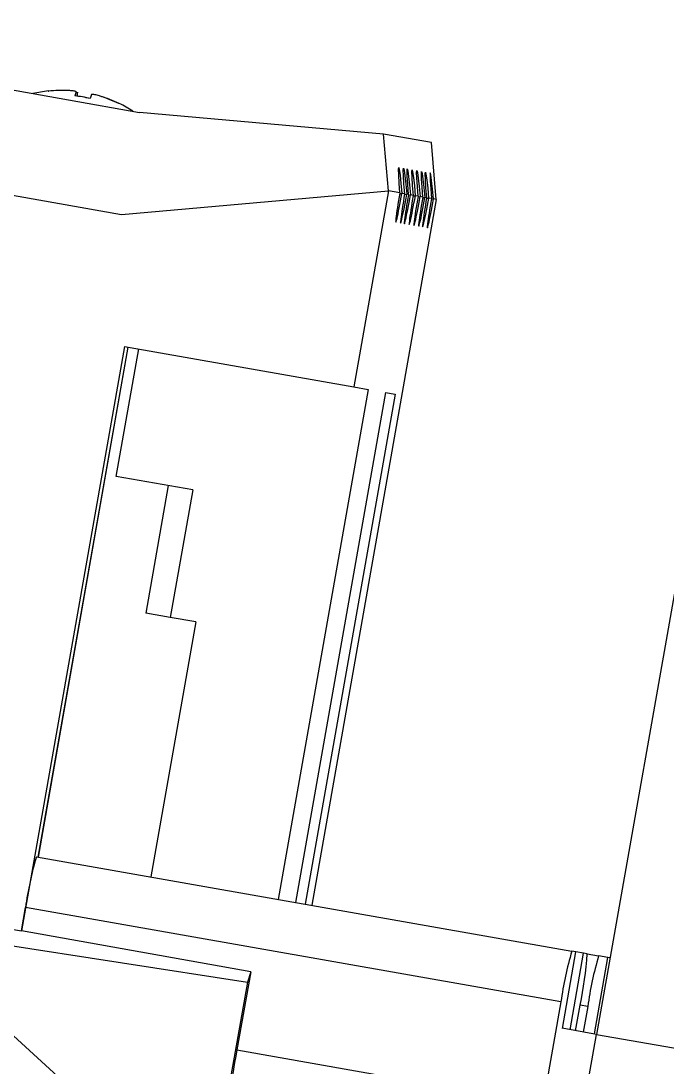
# Model space of a CAD drawing. Header units: millimetres. Extents: x -294 to 2792, y 5 to 1659.
# Drawn here: x -179.01 to -174.02, y 557.45 to 565.53 of the extents above; entities that cross this region are included whole.
import ezdxf

# ---------------------------------------------------------------- set-up
doc = ezdxf.new("R2010")
doc.units = ezdxf.units.MM
doc.layers.get('0').update_dxf_attribs({"lineweight": 18})

msp = doc.modelspace()

# ---------------------------------------------------------------- linework, layer by layer
at = {"color": 7, "linetype": 'Continuous', "lineweight": 25}
for p, q in [((-173.1861, 565.5321), (-174.5662, 557.7052)), ((-180.2179, 565.2004), (-178.0941, 564.826)), ((-178.5874, 564.953), (-178.5819, 564.9842)), ((-178.5874, 564.953), (-178.582, 564.984)), ((-178.5731, 564.9825), (-178.5785, 564.9518)), ((-178.3982, 564.9516), (-178.3983, 564.9511)), ((-176.21, 564.6571), (-178.0941, 564.826)), ((-176.1718, 564.2188), (-176.21, 564.6571)), ((-175.841, 564.5921), (-176.21, 564.6571)), ((-175.8027, 564.1537), (-175.841, 564.5921)), ((-180.3568, 564.4126), (-178.233, 564.0381)), ((-178.233, 564.0381), (-176.1718, 564.2188)), ((-176.1718, 564.2188), (-176.4385, 562.7063)), ((-176.0832, 564.2032), (-176.1718, 564.2188)), ((-176.0839, 564.2033), (-176.1718, 564.2188)), ((-176.0847, 564.199), (-176.0677, 564.2005)), ((-176.0846, 564.1992), (-176.0684, 564.2006)), ((-176.0832, 564.2032), (-176.084, 564.2031)), ((-176.0463, 564.1967), (-176.0684, 564.2006)), ((-176.047, 564.1968), (-176.0677, 564.2005)), ((-175.8027, 564.1537), (-176.764, 558.702)), ((-176.0478, 564.1925), (-176.0308, 564.194)), ((-176.0477, 564.1927), (-176.0315, 564.1941)), ((-176.0463, 564.1967), (-176.047, 564.1966)), ((-176.0168, 564.1915), (-176.0315, 564.1941)), ((-176.0175, 564.1916), (-176.0308, 564.194)), ((-176.0183, 564.1873), (-176.0013, 564.1888)), ((-176.0182, 564.1875), (-176.002, 564.1889)), ((-176.0168, 564.1915), (-176.0175, 564.1914)), ((-175.9798, 564.185), (-176.002, 564.1889)), ((-175.9806, 564.1851), (-176.0013, 564.1888)), ((-175.9814, 564.1808), (-175.9643, 564.1822)), ((-175.9813, 564.181), (-175.9651, 564.1824)), ((-175.9798, 564.185), (-175.9806, 564.1849)), ((-175.9429, 564.1785), (-175.9651, 564.1824)), ((-175.9437, 564.1786), (-175.9643, 564.1822)), ((-175.9444, 564.1744), (-175.9282, 564.1759)), ((-175.9444, 564.1743), (-175.9274, 564.1757)), ((-175.9429, 564.1785), (-175.9437, 564.1784)), ((-175.906, 564.172), (-175.9282, 564.1759)), ((-175.9068, 564.1721), (-175.9274, 564.1757)), ((-175.9075, 564.1679), (-175.8913, 564.1694)), ((-175.9075, 564.1677), (-175.8905, 564.1692)), ((-175.906, 564.172), (-175.9068, 564.1719)), ((-175.8765, 564.1668), (-175.8913, 564.1694)), ((-175.8773, 564.1669), (-175.8905, 564.1692)), ((-175.878, 564.1627), (-175.8618, 564.1642)), ((-175.878, 564.1625), (-175.861, 564.164)), ((-175.8765, 564.1668), (-175.8773, 564.1667)), ((-175.8396, 564.1603), (-175.8618, 564.1642)), ((-175.8403, 564.1604), (-175.861, 564.164)), ((-175.8411, 564.1562), (-175.8248, 564.1577)), ((-175.8411, 564.156), (-175.8241, 564.1575)), ((-175.8396, 564.1603), (-175.8404, 564.1602)), ((-175.8027, 564.1537), (-175.8248, 564.1577)), ((-175.8027, 564.1537), (-175.8241, 564.1575)), ((-178.2099, 563.0186), (-179.006, 558.5036)), ((-178.8749, 559.0742), (-178.1803, 563.0134)), ((-178.8748, 559.0741), (-178.1802, 563.0134)), ((-178.2728, 562.0143), (-178.0992, 562.9991)), ((-178.2099, 563.0186), (-176.4385, 562.7063)), ((-176.3277, 562.6867), (-177.0223, 558.7475)), ((-176.4385, 562.7063), (-176.3277, 562.6867)), ((-176.1949, 562.6633), (-176.8895, 558.7241)), ((-176.1211, 562.6503), (-176.8157, 558.7111)), ((-176.1949, 562.6633), (-176.1211, 562.6503)), ((-177.6823, 561.9102), (-178.2728, 562.0143)), ((-177.8719, 561.9436), (-178.0456, 560.9588)), ((-177.6823, 561.9102), (-177.856, 560.9253)), ((-177.856, 560.9253), (-178.0456, 560.9588)), ((-177.6592, 560.8906), (-178.0065, 558.921)), ((-177.6592, 560.8906), (-177.856, 560.9253)), ((-178.8897, 559.0768), (-174.7564, 558.348)), ((-179.006, 558.5036), (-178.9739, 558.6854)), ((-174.8406, 557.9566), (-178.9739, 558.6854)), ((-179.5528, 558.6013), (-179.006, 558.5036)), ((-179.5748, 558.4662), (-177.2612, 558.1076)), ((-177.2352, 558.1878), (-179.006, 558.5036)), ((-174.8289, 557.7515), (-174.7247, 558.3424)), ((-174.7698, 557.7411), (-174.6656, 558.332)), ((-174.7247, 558.3424), (-174.7564, 558.348)), ((-174.6656, 558.332), (-174.7247, 558.3424)), ((-174.6383, 558.3271), (-174.6656, 558.332)), ((-174.6383, 558.3271), (-174.5497, 558.3115)), ((-174.4781, 558.2989), (-174.5497, 558.3115)), ((-174.5823, 557.708), (-174.4781, 558.2989)), ((-174.462, 558.2961), (-174.4781, 558.2989)), ((-177.2352, 558.1878), (-177.3414, 557.5853)), ((-177.2352, 558.1878), (-177.2612, 558.1076)), ((-179.526, 558.1141), (-178.5791, 557.2474)), ((-177.2612, 558.1076), (-177.6085, 556.138)), ((-174.8406, 557.9566), (-174.9795, 557.1688)), ((-174.7277, 557.7336), (-174.693, 557.9306)), ((-174.634, 557.9202), (-174.693, 557.9306)), ((-174.634, 557.9202), (-174.6687, 557.7232)), ((-174.5662, 557.7052), (-174.8319, 557.752)), ((-175.1566, 554.3568), (-174.5662, 557.7052)), ((-174.5662, 557.7052), (-173.3844, 557.4968)), ((-177.3414, 557.5853), (-174.9795, 557.1688))]:
    msp.add_line(p, q, dxfattribs=at)
for points in [[(-178.7983, 564.9899), (-178.798, 564.9906), (-178.7976, 564.991), (-178.7972, 564.9912), (-178.7967, 564.9912), (-178.7961, 564.991), (-178.7954, 564.9906), (-178.795, 564.9902)], [(-176.0832, 564.2032), (-176.0893, 564.2793), (-176.0933, 564.3437), (-176.0947, 564.3865), (-176.0932, 564.4011), (-176.089, 564.3855), (-176.0829, 564.3419), (-176.0756, 564.2769), (-176.0684, 564.2006)], [(-176.0463, 564.1967), (-176.0524, 564.2728), (-176.0564, 564.3372), (-176.0578, 564.38), (-176.0563, 564.3946), (-176.0521, 564.379), (-176.046, 564.3354), (-176.0387, 564.2704), (-176.0315, 564.1941)], [(-176.0168, 564.1915), (-176.0228, 564.2676), (-176.0269, 564.332), (-176.0283, 564.3748), (-176.0268, 564.3894), (-176.0226, 564.3738), (-176.0165, 564.3301), (-176.0092, 564.2652), (-176.002, 564.1889)], [(-175.9798, 564.185), (-175.9859, 564.2611), (-175.99, 564.3255), (-175.9914, 564.3682), (-175.9899, 564.3829), (-175.9857, 564.3672), (-175.9795, 564.3236), (-175.9723, 564.2587), (-175.9651, 564.1824)], [(-175.9429, 564.1785), (-175.949, 564.2546), (-175.9531, 564.319), (-175.9545, 564.3617), (-175.953, 564.3764), (-175.9488, 564.3607), (-175.9426, 564.3171), (-175.9354, 564.2522), (-175.9282, 564.1759)], [(-175.906, 564.172), (-175.9121, 564.2481), (-175.9162, 564.3125), (-175.9176, 564.3552), (-175.9161, 564.3699), (-175.9119, 564.3542), (-175.9057, 564.3106), (-175.8985, 564.2457), (-175.8913, 564.1694)], [(-175.8765, 564.1668), (-175.8826, 564.2429), (-175.8867, 564.3073), (-175.888, 564.35), (-175.8865, 564.3647), (-175.8824, 564.349), (-175.8762, 564.3054), (-175.869, 564.2405), (-175.8618, 564.1642)], [(-175.8248, 564.1577), (-175.8321, 564.234), (-175.8393, 564.2989), (-175.8455, 564.3425), (-175.8496, 564.3582), (-175.8511, 564.3435), (-175.8497, 564.3008), (-175.8457, 564.2364), (-175.8396, 564.1603)]]:
    msp.add_lwpolyline(points, dxfattribs=at)
for centre, radius, start, end in [((-178.6906, 563.9969), 1, 96.11207, 103.07392), ((-178.6926, 563.9986), 0.9969, 86.9095, 96.08734), ((-178.387, 564.8941), 0.2147, 155.23633, 163.87389), ((-178.7283, 563.8429), 1.119, 76.92856, 83.07144), ((-178.7871, 564.9646), 0.2147, 356.12611, 4.76367), ((-178.7077, 563.8401), 1.1182, 77.98462, 80.5326), ((-178.2689, 564.8733), 0.2147, 155.23633, 163.87389), ((-178.6926, 563.9986), 0.9969, 63.91266, 73.0905), ((-178.6881, 563.9978), 0.9969, 63.91266, 73.0905), ((-178.2512, 564.89), 0.00497, 80.87742, 126.69137), ((-178.6906, 563.9969), 1, 56.92608, 63.88793), ((-176.3175, 558.3185), 2.6816, 163.57376, 172.13409), ((-172.1842, 557.5896), 2.6816, 163.57376, 172.13409), ((-177.3147, 558.4943), 2.6816, 347.86591, 356.42624), ((-171.9776, 557.5532), 2.6816, 163.57376, 172.13409), ((-174.7197, 557.0216), 2.6816, 167.86591, 176.42624)]:
    msp.add_arc(centre, radius, start, end, dxfattribs=at)
for centre in [(-176.0758, 564.2019), (-176.0389, 564.1954), (-176.0094, 564.1902), (-175.9725, 564.1837), (-175.9356, 564.1772), (-175.8987, 564.1707), (-175.8691, 564.1655), (-175.8322, 564.159)]:
    msp.add_ellipse(centre, major_axis=(0.0396, 0.2243), ratio=0.036197, start_param=1.570796, end_param=4.712389, dxfattribs=at)
for points, knots in [([(-178.582, 564.984), (-178.5822, 564.9848), (-178.5828, 564.9864), (-178.592, 564.989), (-178.6063, 564.9913), (-178.6228, 564.9931), (-178.6341, 564.9938), (-178.6388, 564.9941)], [0, 0, 0, 0, 0.01263831, 0.02528113, 0.03782441, 0.05032427, 0.05919713, 0.05919713, 0.05919713, 0.05919713]), ([(-178.4026, 564.9524), (-178.4091, 564.9543), (-178.4221, 564.9581), (-178.4399, 564.9622), (-178.4538, 564.9644), (-178.4619, 564.9647), (-178.4633, 564.9636), (-178.4639, 564.9632)], [0, 0, 0, 0, 0.01349401, 0.02699284, 0.04038538, 0.05373157, 0.06320517, 0.06320517, 0.06320517, 0.06320517])]:
    msp.add_open_spline(points, degree=3, knots=knots, dxfattribs=at)

doc.saveas('drawing.dxf')
